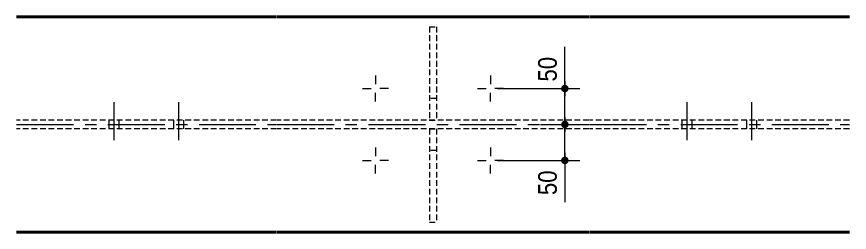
# Model space of a CAD drawing. Header units: millimetres. Extents: x 2 to 584, y 5 to 405.
# Drawn here: x 300.7 to 416.7, y 192.8 to 222.8 of the extents above; entities that cross this region are included whole.
import ezdxf

# ---------------------------------------------------------------- set-up
doc = ezdxf.new("R2010")
doc.units = ezdxf.units.MM
for name, pattern in [('AXES', [12.7, 7.9375, -1.5875, 1.5875, -1.5875]), ('CACHE2', [1.190625, 0.79375, -0.396875]), ('INTERROMPUX2', [9.525, 6.35, -3.175])]:
    doc.linetypes.add(name, pattern=pattern)
for name, color, linetype, lineweight in [('Axe', 1, 'Continuous', 0), ('Boulon', 7, 'Continuous', 0), ('Cache', 7, 'Continuous', 0), ('Cotation', 7, 'Continuous', 0), ('Piece', 2, 'Continuous', 0)]:
    doc.layers.add(name, color=color, linetype=linetype, lineweight=lineweight)
doc.styles.add('ARIAL', font='ARIAL.TTF')

# ---------------------------------------------------------------- blocks, each defined once
blk = doc.blocks.new('*A35')
at = {"layer": 'Boulon', "linetype": 'INTERROMPUX2', "lineweight": 0}
for p, q in [((394.090258, 205.611958), (394.090258, 210.911958)), ((394.090258, 205.611958), (394.090258, 210.911958)), ((393.390258, 207.187441), (393.390258, 208.387441)), ((393.390258, 207.187441), (393.390258, 208.387441)), ((394.790258, 207.187441), (394.790258, 208.387441)), ((394.790258, 207.187441), (394.790258, 208.387441))]:
    blk.add_line(p, q, dxfattribs=at)
blk = doc.blocks.new('*A36')
at = {"layer": 'Boulon', "linetype": 'INTERROMPUX2', "lineweight": 0}
for p, q in [((403.090258, 205.611958), (403.090258, 210.911958)), ((403.090258, 205.611958), (403.090258, 210.911958)), ((402.390258, 207.187441), (402.390258, 208.387441)), ((402.390258, 207.187441), (402.390258, 208.387441)), ((403.790258, 207.187441), (403.790258, 208.387441)), ((403.790258, 207.187441), (403.790258, 208.387441))]:
    blk.add_line(p, q, dxfattribs=at)
blk = doc.blocks.new('*A39')
at = {"layer": 'Boulon', "linetype": 'INTERROMPUX2', "lineweight": 0}
for p, q in [((314.296327, 205.611958), (314.296327, 210.911958)), ((314.296327, 205.611958), (314.296327, 210.911958)), ((313.596327, 207.187441), (313.596327, 208.387441)), ((313.596327, 207.187441), (313.596327, 208.387441)), ((314.996327, 207.187441), (314.996327, 208.387441)), ((314.996327, 207.187441), (314.996327, 208.387441))]:
    blk.add_line(p, q, dxfattribs=at)
blk = doc.blocks.new('*A40')
at = {"layer": 'Boulon', "linetype": 'INTERROMPUX2', "lineweight": 0}
for p, q in [((323.296327, 205.611958), (323.296327, 210.911958)), ((323.296327, 205.611958), (323.296327, 210.911958)), ((322.596327, 207.187441), (322.596327, 208.387441)), ((322.596327, 207.187441), (322.596327, 208.387441)), ((323.996327, 207.187441), (323.996327, 208.387441)), ((323.996327, 207.187441), (323.996327, 208.387441))]:
    blk.add_line(p, q, dxfattribs=at)
blk = doc.blocks.new('*A43')
at = {"layer": 'Boulon', "linetype": 'Continuous', "lineweight": 0}
for p, q in [((350.693292, 214.587441), (350.693292, 213.388641)), ((366.693292, 214.587441), (366.693292, 213.388641)), ((348.893292, 212.787441), (350.092092, 212.787441)), ((352.493292, 212.787441), (351.294492, 212.787441)), ((364.893292, 212.787441), (366.092092, 212.787441)), ((368.493292, 212.787441), (367.294492, 212.787441)), ((350.693292, 210.987441), (350.693292, 212.186241)), ((366.693292, 210.987441), (366.693292, 212.186241)), ((350.693292, 204.587441), (350.693292, 203.388641)), ((366.693292, 204.587441), (366.693292, 203.388641)), ((348.893292, 202.787441), (350.092092, 202.787441)), ((350.693292, 200.987441), (350.693292, 202.186241)), ((352.493292, 202.787441), (351.294492, 202.787441)), ((364.893292, 202.787441), (366.092092, 202.787441)), ((366.693292, 200.987441), (366.693292, 202.186241)), ((368.493292, 202.787441), (367.294492, 202.787441))]:
    blk.add_line(p, q, dxfattribs=at)
blk = doc.blocks.new('*A48')
at = {"layer": 'Axe', "color": 1, "linetype": 'AXES', "lineweight": 15}
for p, q in [((300.699361, 207.787441), (336.893292, 207.787441)), ((336.993292, 207.787441), (380.393292, 207.787441)), ((380.493292, 207.787441), (416.687223, 207.787441))]:
    blk.add_line(p, q, dxfattribs=at)
at = {"layer": 'Cache', "color": 7, "linetype": 'CACHE2', "lineweight": 20}
for p, q in [((336.893292, 208.387441), (300.699361, 208.387441)), ((380.393292, 208.387441), (336.993292, 208.387441)), ((416.687223, 208.387441), (380.493292, 208.387441)), ((336.893292, 207.187441), (300.699361, 207.187441)), ((380.393292, 207.187441), (336.993292, 207.187441)), ((416.687223, 207.187441), (380.493292, 207.187441))]:
    blk.add_line(p, q, dxfattribs=at)
at = {"layer": 'Piece', "color": 2, "linetype": 'Continuous', "lineweight": 40}
for p, q in [((300.699361, 222.787441), (336.893292, 222.787441)), ((336.993292, 222.787441), (380.393292, 222.787441)), ((380.493292, 222.787441), (416.687223, 222.787441)), ((336.893292, 192.787441), (300.699361, 192.787441)), ((380.393292, 192.787441), (336.993292, 192.787441)), ((416.687223, 192.787441), (380.493292, 192.787441))]:
    blk.add_line(p, q, dxfattribs=at)
blk = doc.blocks.new('*A49')
at = {"layer": 'Cache', "color": 7, "linetype": 'CACHE2', "lineweight": 20}
for p, q in [((358.193292, 221.387441), (358.193292, 208.397441)), ((358.193292, 221.387441), (359.193292, 221.387441)), ((359.193292, 221.387441), (359.193292, 208.397441)), ((359.193292, 211.397441), (358.193292, 211.397441)), ((358.193292, 208.397441), (359.193292, 208.397441))]:
    blk.add_line(p, q, dxfattribs=at)
blk = doc.blocks.new('*A50')
at = {"layer": 'Cache', "color": 7, "linetype": 'CACHE2', "lineweight": 20}
for p, q in [((358.193292, 207.177441), (358.193292, 194.187441)), ((358.193292, 207.177441), (359.193292, 207.17744)), ((359.193292, 207.177441), (359.193292, 194.187441)), ((359.193292, 204.177441), (358.193292, 204.177441)), ((358.193292, 194.187441), (359.193292, 194.187441))]:
    blk.add_line(p, q, dxfattribs=at)
blk = doc.blocks.new('*A110')
at = {"layer": 'Cotation'}
for points in [[(377.03, 207.27), (377.01, 207.27), (376.98, 207.27), (376.96, 207.28), (376.93, 207.28), (376.91, 207.29), (376.88, 207.3), (376.86, 207.31), (376.84, 207.32), (376.81, 207.33), (376.79, 207.34), (376.77, 207.36), (376.75, 207.37), (376.73, 207.39), (376.71, 207.4), (376.69, 207.42), (376.67, 207.44), (376.66, 207.46), (376.64, 207.48), (376.63, 207.5), (376.61, 207.52), (376.6, 207.54), (376.59, 207.57), (376.58, 207.59), (376.57, 207.61), (376.56, 207.64), (376.55, 207.66), (376.55, 207.69), (376.54, 207.71), (376.54, 207.74), (376.54, 207.76), (376.54, 207.79), (376.54, 207.81), (376.54, 207.84), (376.54, 207.86), (376.55, 207.89), (376.55, 207.91), (376.56, 207.94), (376.57, 207.96), (376.58, 207.99), (376.59, 208.01), (376.6, 208.03), (376.61, 208.05), (376.63, 208.08), (376.64, 208.1), (376.66, 208.12), (376.67, 208.14), (376.69, 208.16), (376.71, 208.17), (376.73, 208.19), (376.75, 208.21), (376.77, 208.22), (376.79, 208.23), (376.81, 208.25), (376.84, 208.26), (376.86, 208.27), (376.88, 208.28), (376.91, 208.29), (376.93, 208.29), (376.96, 208.3), (376.98, 208.3), (377.01, 208.3), (377.03, 208.31), (377.06, 208.31), (377.08, 208.31), (377.11, 208.3), (377.14, 208.3), (377.16, 208.3), (377.19, 208.29), (377.21, 208.29), (377.23, 208.28), (377.26, 208.27), (377.28, 208.26), (377.3, 208.25), (377.33, 208.23), (377.35, 208.22), (377.37, 208.21), (377.39, 208.19), (377.41, 208.17), (377.43, 208.16), (377.44, 208.14), (377.46, 208.12), (377.48, 208.1), (377.49, 208.08), (377.51, 208.05), (377.52, 208.03), (377.53, 208.01), (377.54, 207.99), (377.55, 207.96), (377.56, 207.94), (377.56, 207.91), (377.57, 207.89), (377.57, 207.86), (377.58, 207.84), (377.58, 207.81), (377.58, 207.79), (377.58, 207.76), (377.58, 207.74), (377.57, 207.71), (377.57, 207.69), (377.56, 207.66), (377.56, 207.64), (377.55, 207.61), (377.54, 207.59), (377.53, 207.57), (377.52, 207.54), (377.51, 207.52), (377.49, 207.5), (377.48, 207.48), (377.46, 207.46), (377.44, 207.44), (377.43, 207.42), (377.41, 207.4), (377.39, 207.39), (377.37, 207.37), (377.35, 207.36), (377.33, 207.34), (377.3, 207.33), (377.28, 207.32), (377.26, 207.31), (377.23, 207.3), (377.21, 207.29), (377.19, 207.28), (377.16, 207.28), (377.14, 207.27), (377.11, 207.27), (377.08, 207.27), (377.06, 207.27)], [(377.03, 202.27), (377.01, 202.27), (376.98, 202.27), (376.96, 202.28), (376.93, 202.28), (376.91, 202.29), (376.88, 202.3), (376.86, 202.31), (376.84, 202.32), (376.81, 202.33), (376.79, 202.34), (376.77, 202.36), (376.75, 202.37), (376.73, 202.39), (376.71, 202.4), (376.69, 202.42), (376.67, 202.44), (376.66, 202.46), (376.64, 202.48), (376.63, 202.5), (376.61, 202.52), (376.6, 202.54), (376.59, 202.57), (376.58, 202.59), (376.57, 202.61), (376.56, 202.64), (376.55, 202.66), (376.55, 202.69), (376.54, 202.71), (376.54, 202.74), (376.54, 202.76), (376.54, 202.79), (376.54, 202.81), (376.54, 202.84), (376.54, 202.86), (376.55, 202.89), (376.55, 202.91), (376.56, 202.94), (376.57, 202.96), (376.58, 202.99), (376.59, 203.01), (376.6, 203.03), (376.61, 203.05), (376.63, 203.08), (376.64, 203.1), (376.66, 203.12), (376.67, 203.14), (376.69, 203.16), (376.71, 203.17), (376.73, 203.19), (376.75, 203.21), (376.77, 203.22), (376.79, 203.23), (376.81, 203.25), (376.84, 203.26), (376.86, 203.27), (376.88, 203.28), (376.91, 203.29), (376.93, 203.29), (376.96, 203.3), (376.98, 203.3), (377.01, 203.3), (377.03, 203.31), (377.06, 203.31), (377.08, 203.31), (377.11, 203.3), (377.14, 203.3), (377.16, 203.3), (377.19, 203.29), (377.21, 203.29), (377.23, 203.28), (377.26, 203.27), (377.28, 203.26), (377.3, 203.25), (377.33, 203.23), (377.35, 203.22), (377.37, 203.21), (377.39, 203.19), (377.41, 203.17), (377.43, 203.16), (377.44, 203.14), (377.46, 203.12), (377.48, 203.1), (377.49, 203.08), (377.51, 203.05), (377.52, 203.03), (377.53, 203.01), (377.54, 202.99), (377.55, 202.96), (377.56, 202.94), (377.56, 202.91), (377.57, 202.89), (377.57, 202.86), (377.58, 202.84), (377.58, 202.81), (377.58, 202.79), (377.58, 202.76), (377.58, 202.74), (377.57, 202.71), (377.57, 202.69), (377.56, 202.66), (377.56, 202.64), (377.55, 202.61), (377.54, 202.59), (377.53, 202.57), (377.52, 202.54), (377.51, 202.52), (377.49, 202.5), (377.48, 202.48), (377.46, 202.46), (377.44, 202.44), (377.43, 202.42), (377.41, 202.4), (377.39, 202.39), (377.37, 202.37), (377.35, 202.36), (377.33, 202.34), (377.3, 202.33), (377.28, 202.32), (377.26, 202.31), (377.23, 202.3), (377.21, 202.29), (377.19, 202.28), (377.16, 202.28), (377.14, 202.27), (377.11, 202.27), (377.08, 202.27), (377.06, 202.27)]]:
    blk.add_hatch(color=256, dxfattribs=at).paths.add_polyline_path(points, flags=17)
at = {"layer": 'Cotation', "linetype": 'Continuous', "lineweight": 0}
for p, q in [((377.06, 208.83), (377.06, 206.75)), ((377.06, 207.79), (377.06, 208.83)), ((373.67, 207.79), (379.14, 207.79)), ((376.02, 207.79), (378.1, 207.79)), ((377.06, 202.79), (377.06, 207.79)), ((377.06, 203.83), (377.06, 201.75)), ((367.69, 202.79), (379.14, 202.79)), ((376.02, 202.79), (378.1, 202.79)), ((377.06, 202.79), (377.06, 196.98)), ((377.06, 202.79), (377.06, 196.98))]:
    blk.add_line(p, q, dxfattribs=at)
at = {"layer": 'Cotation'}
for p in [(377.06, 207.79), (377.06, 202.79)]:
    blk.add_point(p, dxfattribs=at)
at = {"layer": 'Cotation', "style": 'ARIAL', "width": 0.85}
blk.add_text('50', height=2.6, rotation=90.0002, dxfattribs=at).set_placement((375.94, 197.96))
blk = doc.blocks.new('*A111')
at = {"layer": 'Cotation'}
for points in [[(377.03, 212.27), (377.01, 212.27), (376.98, 212.27), (376.96, 212.28), (376.93, 212.28), (376.91, 212.29), (376.88, 212.3), (376.86, 212.31), (376.84, 212.32), (376.81, 212.33), (376.79, 212.34), (376.77, 212.36), (376.75, 212.37), (376.73, 212.39), (376.71, 212.4), (376.69, 212.42), (376.67, 212.44), (376.66, 212.46), (376.64, 212.48), (376.63, 212.5), (376.61, 212.52), (376.6, 212.54), (376.59, 212.57), (376.58, 212.59), (376.57, 212.61), (376.56, 212.64), (376.55, 212.66), (376.55, 212.69), (376.54, 212.71), (376.54, 212.74), (376.54, 212.76), (376.54, 212.79), (376.54, 212.81), (376.54, 212.84), (376.54, 212.86), (376.55, 212.89), (376.55, 212.91), (376.56, 212.94), (376.57, 212.96), (376.58, 212.99), (376.59, 213.01), (376.6, 213.03), (376.61, 213.05), (376.63, 213.08), (376.64, 213.1), (376.66, 213.12), (376.67, 213.14), (376.69, 213.16), (376.71, 213.17), (376.73, 213.19), (376.75, 213.21), (376.77, 213.22), (376.79, 213.23), (376.81, 213.25), (376.84, 213.26), (376.86, 213.27), (376.88, 213.28), (376.91, 213.29), (376.93, 213.29), (376.96, 213.3), (376.98, 213.3), (377.01, 213.3), (377.03, 213.31), (377.06, 213.31), (377.08, 213.31), (377.11, 213.3), (377.14, 213.3), (377.16, 213.3), (377.19, 213.29), (377.21, 213.29), (377.23, 213.28), (377.26, 213.27), (377.28, 213.26), (377.3, 213.25), (377.33, 213.23), (377.35, 213.22), (377.37, 213.21), (377.39, 213.19), (377.41, 213.17), (377.43, 213.16), (377.44, 213.14), (377.46, 213.12), (377.48, 213.1), (377.49, 213.08), (377.51, 213.05), (377.52, 213.03), (377.53, 213.01), (377.54, 212.99), (377.55, 212.96), (377.56, 212.94), (377.56, 212.91), (377.57, 212.89), (377.57, 212.86), (377.58, 212.84), (377.58, 212.81), (377.58, 212.79), (377.58, 212.76), (377.58, 212.74), (377.57, 212.71), (377.57, 212.69), (377.56, 212.66), (377.56, 212.64), (377.55, 212.61), (377.54, 212.59), (377.53, 212.57), (377.52, 212.54), (377.51, 212.52), (377.49, 212.5), (377.48, 212.48), (377.46, 212.46), (377.44, 212.44), (377.43, 212.42), (377.41, 212.4), (377.39, 212.39), (377.37, 212.37), (377.35, 212.36), (377.33, 212.34), (377.3, 212.33), (377.28, 212.32), (377.26, 212.31), (377.23, 212.3), (377.21, 212.29), (377.19, 212.28), (377.16, 212.28), (377.14, 212.27), (377.11, 212.27), (377.08, 212.27), (377.06, 212.27)], [(377.03, 207.27), (377.01, 207.27), (376.98, 207.27), (376.96, 207.28), (376.93, 207.28), (376.91, 207.29), (376.88, 207.3), (376.86, 207.31), (376.84, 207.32), (376.81, 207.33), (376.79, 207.34), (376.77, 207.36), (376.75, 207.37), (376.73, 207.39), (376.71, 207.4), (376.69, 207.42), (376.67, 207.44), (376.66, 207.46), (376.64, 207.48), (376.63, 207.5), (376.61, 207.52), (376.6, 207.54), (376.59, 207.57), (376.58, 207.59), (376.57, 207.61), (376.56, 207.64), (376.55, 207.66), (376.55, 207.69), (376.54, 207.71), (376.54, 207.74), (376.54, 207.76), (376.54, 207.79), (376.54, 207.81), (376.54, 207.84), (376.54, 207.86), (376.55, 207.89), (376.55, 207.91), (376.56, 207.94), (376.57, 207.96), (376.58, 207.99), (376.59, 208.01), (376.6, 208.03), (376.61, 208.05), (376.63, 208.08), (376.64, 208.1), (376.66, 208.12), (376.67, 208.14), (376.69, 208.16), (376.71, 208.17), (376.73, 208.19), (376.75, 208.21), (376.77, 208.22), (376.79, 208.23), (376.81, 208.25), (376.84, 208.26), (376.86, 208.27), (376.88, 208.28), (376.91, 208.29), (376.93, 208.29), (376.96, 208.3), (376.98, 208.3), (377.01, 208.3), (377.03, 208.31), (377.06, 208.31), (377.08, 208.31), (377.11, 208.3), (377.14, 208.3), (377.16, 208.3), (377.19, 208.29), (377.21, 208.29), (377.23, 208.28), (377.26, 208.27), (377.28, 208.26), (377.3, 208.25), (377.33, 208.23), (377.35, 208.22), (377.37, 208.21), (377.39, 208.19), (377.41, 208.17), (377.43, 208.16), (377.44, 208.14), (377.46, 208.12), (377.48, 208.1), (377.49, 208.08), (377.51, 208.05), (377.52, 208.03), (377.53, 208.01), (377.54, 207.99), (377.55, 207.96), (377.56, 207.94), (377.56, 207.91), (377.57, 207.89), (377.57, 207.86), (377.58, 207.84), (377.58, 207.81), (377.58, 207.79), (377.58, 207.76), (377.58, 207.74), (377.57, 207.71), (377.57, 207.69), (377.56, 207.66), (377.56, 207.64), (377.55, 207.61), (377.54, 207.59), (377.53, 207.57), (377.52, 207.54), (377.51, 207.52), (377.49, 207.5), (377.48, 207.48), (377.46, 207.46), (377.44, 207.44), (377.43, 207.42), (377.41, 207.4), (377.39, 207.39), (377.37, 207.37), (377.35, 207.36), (377.33, 207.34), (377.3, 207.33), (377.28, 207.32), (377.26, 207.31), (377.23, 207.3), (377.21, 207.29), (377.19, 207.28), (377.16, 207.28), (377.14, 207.27), (377.11, 207.27), (377.08, 207.27), (377.06, 207.27)]]:
    blk.add_hatch(color=256, dxfattribs=at).paths.add_polyline_path(points, flags=17)
at = {"layer": 'Cotation', "linetype": 'Continuous', "lineweight": 0}
for p, q in [((377.06, 212.79), (377.06, 218.59)), ((377.06, 212.79), (377.06, 218.59)), ((377.06, 213.83), (377.06, 211.75)), ((367.69, 212.79), (379.14, 212.79)), ((376.02, 212.79), (378.1, 212.79)), ((377.06, 207.79), (377.06, 212.79)), ((377.06, 208.83), (377.06, 206.75)), ((373.67, 207.79), (379.14, 207.79)), ((376.02, 207.79), (378.1, 207.79)), ((377.06, 207.79), (377.06, 206.75))]:
    blk.add_line(p, q, dxfattribs=at)
at = {"layer": 'Cotation'}
for p in [(377.06, 212.79), (377.06, 207.79)]:
    blk.add_point(p, dxfattribs=at)
at = {"layer": 'Cotation', "style": 'ARIAL', "width": 0.85}
blk.add_text('50', height=2.6, rotation=90.0002, dxfattribs=at).set_placement((375.94, 213.76))

msp = doc.modelspace()

# ---------------------------------------------------------------- block references
at = {"lineweight": 0}
for name in ['*A48', '*A49', '*A111', '*A43', '*A39', '*A40', '*A35', '*A36', '*A110', '*A50']:
    msp.add_blockref(name, (0, 0), dxfattribs=at)

doc.saveas('drawing.dxf')
